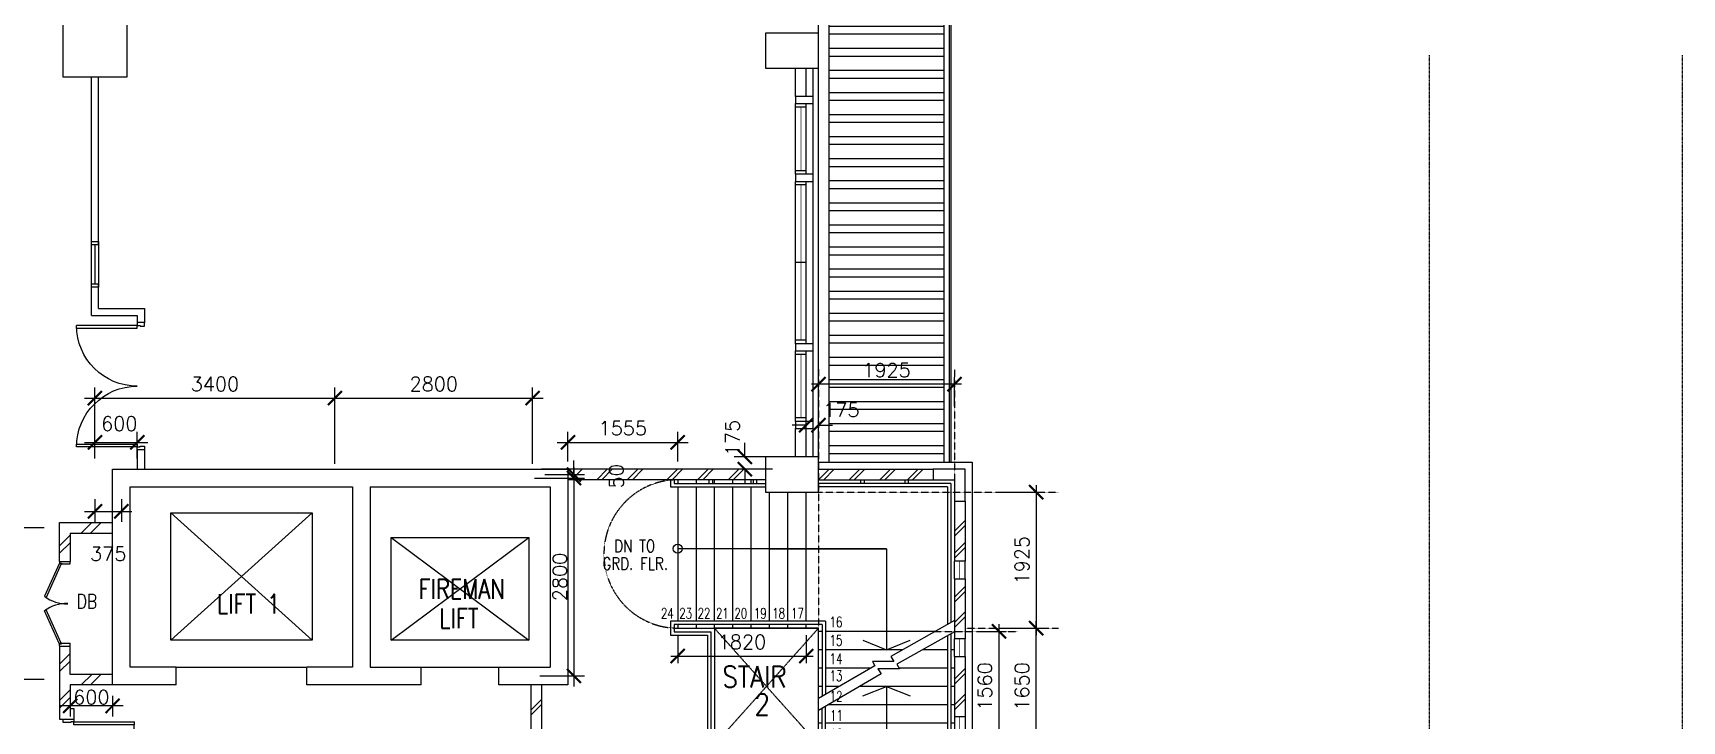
# Model space of a CAD drawing. Header units: feet. Extents: x 1407108 to 2957709, y -1501070 to -681589.
# Drawn here: x 1639583 to 1662941, y -811913 to -802174 of the extents above; entities that cross this region are included whole.
import ezdxf

# ---------------------------------------------------------------- set-up
doc = ezdxf.new("R2010")
doc.units = ezdxf.units.FT
doc.header["$LTSCALE"] = 13
doc.header["$MEASUREMENT"] = 0
for name, pattern in [('DASHDOT', [1, 0.5, -0.25, 0, -0.25]), ('DASHED2', [0.375, 0.25, -0.125]), ('HIDDEN', [0.375, 0.25, -0.125])]:
    doc.linetypes.add(name, pattern=pattern)
doc.layers.get('0').update_dxf_attribs({"linetype": 'CONTINUOUS'})
for name, color, linetype in [('AR', 7, 'CONTINUOUS'), ('COL', 3, 'CONTINUOUS'), ('DEMOLISH-WORKS', 8, 'DASHED2'), ('DIM', 7, 'CONTINUOUS'), ('DOOR', 5, 'CONTINUOUS'), ('DR', 7, 'CONTINUOUS'), ('FITT', 5, 'CONTINUOUS'), ('FLASH', 35, 'CONTINUOUS'), ('H', 1, 'CONTINUOUS'), ('hatch', 7, 'CONTINUOUS'), ('LINE', 7, 'CONTINUOUS'), ('partition', 7, 'CONTINUOUS'), ('rail', 1, 'CONTINUOUS'), ('stair', 7, 'CONTINUOUS'), ('T25', 7, 'CONTINUOUS'), ('WALL', 2, 'CONTINUOUS'), ('WIN', 5, 'CONTINUOUS')]:
    doc.layers.add(name, color=color, linetype=linetype)
doc.styles.add('ROMANS', font='romans')
doc.styles.get("Standard").update_dxf_attribs({"font": 'ROMANS.SHX'})
doc.dimstyles.new('STANDARD$0', dxfattribs={"dimscale": 0, "dimtxt": 8, "dimasz": 6, "dimexe": 1, "dimexo": 1, "dimgap": 3, "dimtad": 1, "dimdec": 0, "dimlfac": -1, "dimrnd": 1, "dimzin": 0, "dimdsep": 46, "dimtxsty": 'Standard', "dimcen": 0, "dimclrd": 5, "dimclre": 250, "dimadec": 0, "dimazin": 0, "dimtfac": 1, "dimtdec": 4, "dimtofl": 0, "dimtmove": 0, "dimatfit": 3, "dimfxl": 1, "dimtolj": 1, "dimtzin": 0, "dimarcsym": 0})

# ---------------------------------------------------------------- blocks, each defined once
blk = doc.blocks.new('FG')
at = {"layer": 'LINE', "linetype": 'Continuous'}
for points in [[(0, 0), (50, 0), (50, 100), (0, 100)], [(600, 0), (650, 0), (650, 100), (600, 100)]]:
    blk.add_lwpolyline(points, close=True, dxfattribs=at)
at = {"layer": 'LINE', "color": 5, "linetype": 'Continuous'}
for points in [[(600, 100), (50, 100)], [(50, 0), (600, 0)]]:
    blk.add_lwpolyline(points, dxfattribs=at)
at = {"layer": 'LINE', "color": 1, "linetype": 'Continuous'}
blk.add_lwpolyline([(50, 50), (600, 50)], dxfattribs=at)
blk = doc.blocks.new('_ARCHTICK')
at = {"color": 0, "linetype": 'ByBlock', "const_width": 0.15}
blk.add_lwpolyline([(-0.5, -0.5), (0.5, 0.5)], dxfattribs=at)
blk = doc.blocks.new('*D337')
at = {"layer": 'DIM', "color": 7, "lineweight": -2, "transparency": 16777216}
for p, q in [((1650535, -807725), (1650335, -807725)), ((1650535, -808024), (1650535, -807575)), ((1650710, -808024), (1650710, -807575)), ((1650710, -807725), (1650910, -807725))]:
    blk.add_line(p, q, dxfattribs=at)
at = {"layer": 'DIM', "color": 7, "lineweight": -2, "transparency": 16777216, "xscale": 200, "yscale": 200, "zscale": 200}
blk.add_blockref('_ARCHTICK', (1650535, -807725), dxfattribs=at)
at = {"layer": 'DIM', "color": 7, "lineweight": -2, "transparency": 16777216, "xscale": 200, "yscale": 200, "zscale": 200, "rotation": 180}
blk.add_blockref('_ARCHTICK', (1650710, -807725), dxfattribs=at)
at = {"layer": 'DIM', "color": 7, "transparency": 16777216, "insert": (1651033, -807508), "char_height": 200, "attachment_point": 5, "style": 'ROMANS'}
blk.add_mtext('\\A1;175', dxfattribs=at)
blk = doc.blocks.new('*D338')
at = {"layer": 'DIM', "color": 7, "lineweight": -2, "transparency": 16777216}
for p, q in [((1649667, -808174), (1649667, -807974)), ((1650060, -808174), (1649517, -808174)), ((1650060, -808349), (1649517, -808349)), ((1649667, -808349), (1649667, -808549))]:
    blk.add_line(p, q, dxfattribs=at)
at = {"layer": 'DIM', "color": 7, "lineweight": -2, "transparency": 16777216, "xscale": 200, "yscale": 200, "zscale": 200}
for p, rotation in [((1649667, -808174), 270), ((1649667, -808349), 90)]:
    blk.add_blockref('_ARCHTICK', p, dxfattribs=dict(at, rotation=rotation))
at = {"layer": 'DIM', "color": 7, "transparency": 16777216, "insert": (1649491, -807906), "char_height": 200, "attachment_point": 5, "rotation": 90, "style": 'ROMANS'}
blk.add_mtext('\\A1;175', dxfattribs=at)
blk = doc.blocks.new('*D364')
at = {"layer": 'DIM', "color": 7, "lineweight": -2, "transparency": 16777216}
for p, q in [((1647010, -807969), (1648865, -807969)), ((1647160, -808240), (1647160, -807819)), ((1648715, -808240), (1648715, -807819))]:
    blk.add_line(p, q, dxfattribs=at)
at = {"layer": 'DIM', "color": 7, "lineweight": -2, "transparency": 16777216, "xscale": 200, "yscale": 200, "zscale": 200, "rotation": 180}
blk.add_blockref('_ARCHTICK', (1647160, -807969), dxfattribs=at)
at = {"layer": 'DIM', "color": 7, "lineweight": -2, "transparency": 16777216, "xscale": 200, "yscale": 200, "zscale": 200}
blk.add_blockref('_ARCHTICK', (1648715, -807969), dxfattribs=at)
at = {"layer": 'DIM', "color": 7, "transparency": 16777216, "insert": (1647938, -807769), "char_height": 200, "attachment_point": 5, "style": 'ROMANS'}
blk.add_mtext('\\A1;1555', dxfattribs=at)
blk = doc.blocks.new('*D365')
at = {"layer": 'DIM', "color": 7, "lineweight": -2, "transparency": 16777216}
for p, q in [((1640310, -807969), (1641210, -807969)), ((1640460, -808199), (1640460, -807819)), ((1641060, -808199), (1641060, -807819))]:
    blk.add_line(p, q, dxfattribs=at)
at = {"layer": 'DIM', "color": 7, "lineweight": -2, "transparency": 16777216, "xscale": 200, "yscale": 200, "zscale": 200, "rotation": 180}
blk.add_blockref('_ARCHTICK', (1640460, -807969), dxfattribs=at)
at = {"layer": 'DIM', "color": 7, "lineweight": -2, "transparency": 16777216, "xscale": 200, "yscale": 200, "zscale": 200}
blk.add_blockref('_ARCHTICK', (1641060, -807969), dxfattribs=at)
at = {"layer": 'DIM', "color": 7, "transparency": 16777216, "insert": (1640805, -807704), "char_height": 200, "attachment_point": 5, "style": 'ROMANS'}
blk.add_mtext('\\A1;600', dxfattribs=at)
blk = doc.blocks.new('*D61')
at = {"layer": 'stair', "color": 7, "lineweight": -2, "transparency": 16777216}
for p, q in [((2789953, -822592), (2789953, -823299)), ((2792033, -822592), (2792033, -823299)), ((2792133, -823199), (2789853, -823199))]:
    blk.add_line(p, q, dxfattribs=at)
at = {"layer": 'stair', "color": 7, "lineweight": -2, "transparency": 16777216, "xscale": 200, "yscale": 200, "zscale": 200, "rotation": 180}
blk.add_blockref('_ARCHTICK', (2789953, -823199), dxfattribs=at)
at = {"layer": 'stair', "color": 7, "lineweight": -2, "transparency": 16777216, "xscale": 200, "yscale": 200, "zscale": 200}
blk.add_blockref('_ARCHTICK', (2792033, -823199), dxfattribs=at)
at = {"layer": 'stair', "color": 7, "transparency": 16777216, "insert": (2790993, -822999), "char_height": 200, "attachment_point": 5, "style": 'ROMANS'}
blk.add_mtext('\\A1;2080', dxfattribs=at)
blk = doc.blocks.new('*D56')
at = {"color": 7, "lineweight": -2, "transparency": 16777216}
for p, q in [((2794799, -816992), (2795390, -816992)), ((2795290, -816892), (2795290, -819017)), ((2794799, -818917), (2795390, -818917))]:
    blk.add_line(p, q, dxfattribs=at)
at = {"color": 7, "lineweight": -2, "transparency": 16777216, "xscale": 200, "yscale": 200, "zscale": 200}
for p, rotation in [((2795290, -816992), 90), ((2795290, -818917), 270)]:
    blk.add_blockref('_ARCHTICK', p, dxfattribs=dict(at, rotation=rotation))
at = {"color": 7, "transparency": 16777216, "insert": (2795090, -817954), "char_height": 200, "attachment_point": 5, "rotation": 90, "style": 'ROMANS'}
blk.add_mtext('\\A1;1925', dxfattribs=at)
blk = doc.blocks.new('*D57')
at = {"color": 7, "lineweight": -2, "transparency": 16777216}
for p, q in [((2792208, -815772), (2792208, -815364)), ((2794133, -815772), (2794133, -815364)), ((2794233, -815464), (2792108, -815464))]:
    blk.add_line(p, q, dxfattribs=at)
at = {"color": 7, "lineweight": -2, "transparency": 16777216, "xscale": 200, "yscale": 200, "zscale": 200, "rotation": 180}
blk.add_blockref('_ARCHTICK', (2792208, -815464), dxfattribs=at)
at = {"color": 7, "lineweight": -2, "transparency": 16777216, "xscale": 200, "yscale": 200, "zscale": 200}
blk.add_blockref('_ARCHTICK', (2794133, -815464), dxfattribs=at)
at = {"color": 7, "transparency": 16777216, "insert": (2793170, -815264), "char_height": 200, "attachment_point": 5, "style": 'ROMANS'}
blk.add_mtext('\\A1;1925', dxfattribs=at)
blk = doc.blocks.new('*D58')
at = {"color": 7, "lineweight": -2, "transparency": 16777216}
for p, q in [((2794799, -820567), (2795390, -820567)), ((2795290, -822592), (2795290, -820467)), ((2794799, -822492), (2795390, -822492))]:
    blk.add_line(p, q, dxfattribs=at)
at = {"color": 7, "lineweight": -2, "transparency": 16777216, "xscale": 200, "yscale": 200, "zscale": 200}
for p, rotation in [((2795290, -820567), 90), ((2795290, -822492), 270)]:
    blk.add_blockref('_ARCHTICK', p, dxfattribs=dict(at, rotation=rotation))
at = {"color": 7, "transparency": 16777216, "insert": (2795090, -821529), "char_height": 200, "attachment_point": 5, "rotation": 90, "style": 'ROMANS'}
blk.add_mtext('\\A1;1925', dxfattribs=at)
blk = doc.blocks.new('*D59')
at = {"color": 7, "lineweight": -2, "transparency": 16777216}
for p, q in [((2794799, -818917), (2795390, -818917)), ((2795290, -820667), (2795290, -818817)), ((2794799, -820567), (2795390, -820567))]:
    blk.add_line(p, q, dxfattribs=at)
at = {"color": 7, "lineweight": -2, "transparency": 16777216, "xscale": 200, "yscale": 200, "zscale": 200}
for p, rotation in [((2795290, -818917), 90), ((2795290, -820567), 270)]:
    blk.add_blockref('_ARCHTICK', p, dxfattribs=dict(at, rotation=rotation))
at = {"color": 7, "transparency": 16777216, "insert": (2795090, -819742), "char_height": 200, "attachment_point": 5, "rotation": 90, "style": 'ROMANS'}
blk.add_mtext('\\A1;1650', dxfattribs=at)
blk = doc.blocks.new('*D60')
at = {"color": 7, "lineweight": -2, "transparency": 16777216}
for p, q in [((2794763, -818862), (2794763, -820622)), ((2794506, -818962), (2794863, -818962)), ((2794506, -820522), (2794863, -820522))]:
    blk.add_line(p, q, dxfattribs=at)
at = {"color": 7, "lineweight": -2, "transparency": 16777216, "xscale": 200, "yscale": 200, "zscale": 200}
for p, rotation in [((2794763, -818962), 90), ((2794763, -820522), 270)]:
    blk.add_blockref('_ARCHTICK', p, dxfattribs=dict(at, rotation=rotation))
at = {"color": 7, "transparency": 16777216, "insert": (2794563, -819742), "char_height": 200, "attachment_point": 5, "rotation": 90, "style": 'ROMANS'}
blk.add_mtext('\\A1;1560', dxfattribs=at)
blk = doc.blocks.new('*D62')
at = {"layer": 'stair', "color": 7, "lineweight": -2, "transparency": 16777216}
for p, q in [((2790213, -819017), (2790213, -819412)), ((2792033, -819017), (2792033, -819412)), ((2790113, -819312), (2792133, -819312))]:
    blk.add_line(p, q, dxfattribs=at)
at = {"layer": 'stair', "color": 7, "lineweight": -2, "transparency": 16777216, "xscale": 200, "yscale": 200, "zscale": 200, "rotation": 180}
blk.add_blockref('_ARCHTICK', (2790213, -819312), dxfattribs=at)
at = {"layer": 'stair', "color": 7, "lineweight": -2, "transparency": 16777216, "xscale": 200, "yscale": 200, "zscale": 200}
blk.add_blockref('_ARCHTICK', (2792033, -819312), dxfattribs=at)
at = {"layer": 'stair', "color": 7, "transparency": 16777216, "insert": (2791123, -819112), "char_height": 200, "attachment_point": 5, "style": 'ROMANS'}
blk.add_mtext('\\A1;1820', dxfattribs=at)
blk = doc.blocks.new('DR-1800-B')
at = {"layer": 'DR'}
for p, q in [((-50, 0), (0, 0)), ((0, 0), (0, -150)), ((-1800, 0), (-1800, -150)), ((-1750, 0), (-1800, 0)), ((-1800, -150), (-1760, -150)), ((-1760, -150), (-1760, -110)), ((-1760, -110), (-1750, -110)), ((-1760, -150), (-1760, -1010)), ((-1720, -150), (-1760, -150)), ((-1750, -110), (-1750, 0)), ((-1720, -1009), (-1720, -150)), ((-80, -1009), (-80, -150)), ((-80, -150), (-40, -150)), ((-50, -110), (-50, 0)), ((-40, -110), (-50, -110)), ((-40, -150), (-40, -110)), ((-40, -150), (-40, -1010)), ((0, -150), (-40, -150))]:
    blk.add_line(p, q, dxfattribs=at)
for centre, start, end in [((-1760, -150), 270, 0), ((-40, -150), 180.0001, 270)]:
    blk.add_arc(centre, 860, start, end, dxfattribs=at)
blk = doc.blocks.new('*D367')
at = {"layer": 'DIM', "color": 7, "lineweight": -2, "transparency": 16777216}
for p, q in [((1640860, -811700), (1639960, -811700)), ((1640110, -811557), (1640110, -811850)), ((1640710, -811557), (1640710, -811850))]:
    blk.add_line(p, q, dxfattribs=at)
at = {"layer": 'DIM', "color": 7, "lineweight": -2, "transparency": 16777216, "xscale": 200, "yscale": 200, "zscale": 200, "rotation": 180}
blk.add_blockref('_ARCHTICK', (1640110, -811700), dxfattribs=at)
at = {"layer": 'DIM', "color": 7, "lineweight": -2, "transparency": 16777216, "xscale": 200, "yscale": 200, "zscale": 200}
blk.add_blockref('_ARCHTICK', (1640710, -811700), dxfattribs=at)
at = {"layer": 'DIM', "color": 7, "transparency": 16777216, "insert": (1640410, -811577), "char_height": 200, "attachment_point": 5, "style": 'ROMANS'}
blk.add_mtext('\\A1;600', dxfattribs=at)
blk = doc.blocks.new('D1800-A')
at = {"layer": 'DR'}
for p, q in [((0, 0), (100, 0)), ((0, -50), (0, 0)), ((100, 0), (100, -40)), ((60, -50), (0, -50)), ((100, -40), (60, -40)), ((60, -40), (60, -50)), ((100, -40), (960, -40)), ((100, -80), (100, -40)), ((959, -80), (100, -80)), ((60, -1750), (0, -1750)), ((0, -1750), (0, -1800)), ((0, -1800), (100, -1800)), ((60, -1760), (60, -1750)), ((100, -1760), (60, -1760)), ((959, -1720), (100, -1720)), ((100, -1720), (100, -1760)), ((100, -1760), (960, -1760)), ((100, -1800), (100, -1760))]:
    blk.add_line(p, q, dxfattribs=at)
for centre, start, end in [((100, -40), 270.0001, 0), ((100, -1760), 0, 90)]:
    blk.add_arc(centre, 860, start, end, dxfattribs=at)
blk = doc.blocks.new('*D429')
at = {"color": 7, "lineweight": -2, "transparency": 16777216}
for p, q in [((1639209, -809028), (1639209, -810158)), ((1639742, -809178), (1639059, -809178)), ((1639209, -811478), (1639209, -811062)), ((1639742, -811328), (1639059, -811328))]:
    blk.add_line(p, q, dxfattribs=at)
at = {"color": 7, "lineweight": -2, "transparency": 16777216, "xscale": 200, "yscale": 200, "zscale": 200}
for p, rotation in [((1639209, -809178), 90), ((1639209, -811328), 270)]:
    blk.add_blockref('_ARCHTICK', p, dxfattribs=dict(at, rotation=rotation))
at = {"color": 7, "transparency": 16777216, "insert": (1639226, -810610), "char_height": 200, "attachment_point": 5, "rotation": 90, "style": 'ROMANS'}
blk.add_mtext('\\A1;2150', dxfattribs=at)
blk = doc.blocks.new('*D645')
at = {"layer": 'DIM', "color": 7, "linetype": 'Continuous', "lineweight": -2, "transparency": 16777216}
for p, q in [((1640460, -807999), (1640460, -807193)), ((1643860, -808000), (1643860, -807193)), ((1640310, -807343), (1644010, -807343))]:
    blk.add_line(p, q, dxfattribs=at)
at = {"layer": 'DIM', "color": 7, "linetype": 'Continuous', "lineweight": -2, "transparency": 16777216, "xscale": 200, "yscale": 200, "zscale": 200, "rotation": 180}
blk.add_blockref('_ARCHTICK', (1640460, -807343), dxfattribs=at)
at = {"layer": 'DIM', "color": 7, "linetype": 'Continuous', "lineweight": -2, "transparency": 16777216, "xscale": 200, "yscale": 200, "zscale": 200}
blk.add_blockref('_ARCHTICK', (1643860, -807343), dxfattribs=at)
at = {"layer": 'DIM', "color": 7, "linetype": 'Continuous', "transparency": 16777216, "insert": (1642160, -807143), "char_height": 200, "attachment_point": 5, "style": 'ROMANS'}
blk.add_mtext('\\A1;3400', dxfattribs=at)
blk = doc.blocks.new('*D648')
at = {"layer": 'DIM', "color": 7, "linetype": 'Continuous', "lineweight": -2, "transparency": 16777216}
for p, q in [((1643860, -808274), (1643860, -807193)), ((1646660, -808274), (1646660, -807193)), ((1643710, -807343), (1646810, -807343))]:
    blk.add_line(p, q, dxfattribs=at)
at = {"layer": 'DIM', "color": 7, "linetype": 'Continuous', "lineweight": -2, "transparency": 16777216, "xscale": 200, "yscale": 200, "zscale": 200, "rotation": 180}
blk.add_blockref('_ARCHTICK', (1643860, -807343), dxfattribs=at)
at = {"layer": 'DIM', "color": 7, "linetype": 'Continuous', "lineweight": -2, "transparency": 16777216, "xscale": 200, "yscale": 200, "zscale": 200}
blk.add_blockref('_ARCHTICK', (1646660, -807343), dxfattribs=at)
at = {"layer": 'DIM', "color": 7, "linetype": 'Continuous', "transparency": 16777216, "insert": (1645260, -807143), "char_height": 200, "attachment_point": 5, "style": 'ROMANS'}
blk.add_mtext('\\A1;2800', dxfattribs=at)
blk = doc.blocks.new('*D646')
at = {"layer": 'DIM', "color": 7, "linetype": 'Continuous', "lineweight": -2, "transparency": 16777216}
for p, q in [((1647246, -808324), (1647246, -811424)), ((1646685, -808474), (1647396, -808474)), ((1646761, -811274), (1647396, -811274))]:
    blk.add_line(p, q, dxfattribs=at)
at = {"layer": 'DIM', "color": 7, "linetype": 'Continuous', "lineweight": -2, "transparency": 16777216, "xscale": 200, "yscale": 200, "zscale": 200}
for p, rotation in [((1647246, -808474), 90), ((1647246, -811274), 270)]:
    blk.add_blockref('_ARCHTICK', p, dxfattribs=dict(at, rotation=rotation))
at = {"layer": 'DIM', "color": 7, "linetype": 'Continuous', "transparency": 16777216, "insert": (1647046, -809874), "char_height": 200, "attachment_point": 5, "rotation": 90, "style": 'ROMANS'}
blk.add_mtext('\\A1;2800', dxfattribs=at)
blk = doc.blocks.new('*D647')
at = {"layer": 'FITT', "color": 7, "linetype": 'Continuous', "lineweight": -2, "transparency": 16777216}
for p, q in [((1646835, -808424), (1647396, -808424)), ((1647246, -808424), (1647246, -808224)), ((1646835, -808474), (1647396, -808474)), ((1647246, -808474), (1647246, -808674))]:
    blk.add_line(p, q, dxfattribs=at)
at = {"layer": 'FITT', "color": 7, "linetype": 'Continuous', "lineweight": -2, "transparency": 16777216, "xscale": 200, "yscale": 200, "zscale": 200}
for p, rotation in [((1647246, -808424), 270), ((1647246, -808474), 90)]:
    blk.add_blockref('_ARCHTICK', p, dxfattribs=dict(at, rotation=rotation))
at = {"layer": 'FITT', "color": 7, "linetype": 'Continuous', "transparency": 16777216, "insert": (1647846, -808449), "char_height": 200, "attachment_point": 5, "rotation": 90, "style": 'ROMANS'}
blk.add_mtext('\\A1;50', dxfattribs=at)
blk = doc.blocks.new('*D653')
at = {"layer": 'FITT', "color": 7, "linetype": 'Continuous', "lineweight": -2, "transparency": 16777216}
for p, q in [((1640460, -808773), (1640460, -809096)), ((1640835, -808773), (1640835, -809096)), ((1640310, -808946), (1640985, -808946))]:
    blk.add_line(p, q, dxfattribs=at)
at = {"layer": 'FITT', "color": 7, "linetype": 'Continuous', "lineweight": -2, "transparency": 16777216, "xscale": 200, "yscale": 200, "zscale": 200, "rotation": 180}
blk.add_blockref('_ARCHTICK', (1640460, -808946), dxfattribs=at)
at = {"layer": 'FITT', "color": 7, "linetype": 'Continuous', "lineweight": -2, "transparency": 16777216, "xscale": 200, "yscale": 200, "zscale": 200}
blk.add_blockref('_ARCHTICK', (1640835, -808946), dxfattribs=at)
at = {"layer": 'FITT', "color": 7, "linetype": 'Continuous', "transparency": 16777216, "insert": (1640648, -809546), "char_height": 200, "attachment_point": 5, "style": 'ROMANS'}
blk.add_mtext('\\A1;375', dxfattribs=at)
blk = doc.blocks.new('AMSTR1-E')
for p, q in [((1212.5, -1050), (1212.5, -2480)), ((1212.5, -3000), (1212.5, -4950))]:
    blk.add_line(p, q)
at = {"layer": 'COL'}
for points in [[(250, 250), (-500, 250), (-500, -250), (250, -250)], [(2325, -375), (2325, 75), (1875, 75), (1875, -75), (2175, -75), (2175, -375)], [(250, -5750), (-500, -5750), (-500, -6250), (250, -6250)], [(2325, -5625), (2325, -6075), (1875, -6075), (1875, -5925), (2175, -5925), (2175, -5625)]]:
    blk.add_lwpolyline(points, close=True, dxfattribs=at)
at = {"layer": 'H'}
for p, q in [((2175, -800), (2325, -650)), ((2175, -870.7), (2325, -720.7)), ((2175, -1113.4), (2325, -963.4)), ((2175, -1184.2), (2325, -1034.2)), ((2175, -1735), (2325, -1585)), ((2175, -1805.7), (2325, -1655.7)), ((2175, -2095.8), (2325, -1945.8)), ((2175, -2166.6), (2325, -2016.6)), ((2175, -2897.8), (2325, -2747.8)), ((2175, -2968.6), (2325, -2818.6)), ((2175, -3258.7), (2325, -3108.7)), ((2175, -3329.4), (2325, -3179.4)), ((2175, -3963.8), (2325, -3813.8)), ((2175, -4034.5), (2325, -3884.5)), ((2175, -4324.7), (2325, -4174.7)), ((2175, -4395.4), (2325, -4245.4)), ((2175, -4970.4), (2325, -4820.4)), ((2175, -5041.1), (2325, -4891.1)), ((2175, -5331.3), (2325, -5181.3)), ((2175, -5402), (2325, -5252))]:
    blk.add_line(p, q, dxfattribs=at)
at = {"layer": 'hatch', "color": 1}
for p, q in [((251.1, -75), (401.1, 75)), ((322.8, -75), (472.8, 75)), ((685.1, -75), (835.1, 75)), ((756.8, -75), (906.8, 75)), ((1118.1, -75), (1268.1, 75)), ((1189.7, -75), (1339.7, 75)), ((1509.5, -75), (1659.5, 75)), ((1581.2, -75), (1731.2, 75)), ((251.1, -6075), (401.1, -5925)), ((322.8, -6075), (472.8, -5925)), ((685.1, -6075), (835.1, -5925)), ((756.8, -6075), (906.8, -5925)), ((1118.1, -6075), (1268.1, -5925)), ((1189.7, -6075), (1339.7, -5925)), ((1509.5, -6075), (1659.5, -5925)), ((1581.2, -6075), (1731.2, -5925))]:
    blk.add_line(p, q, dxfattribs=at)
at = {"layer": 'rail', "color": 203}
for p, q in [((-1845, -75), (-1845, -175)), ((-1845, -175), (-500, -175)), ((-1795, -75), (-1795, -125)), ((-1795, -125), (-500, -125)), ((-1298, -125), (-1298, -75)), ((-1248, -125), (-1248, -75)), ((-673, -125), (-673, -75)), ((-623, -125), (-623, -75)), ((2125, -125), (250, -125)), ((2075, -175), (250, -175)), ((850, -125), (850, -75)), ((900, -125), (900, -75)), ((1475, -125), (1475, -75)), ((1525, -125), (1525, -75)), ((2075, -175), (2075, -2122.5)), ((2125, -125), (2125, -2094.3)), ((350, -2075), (-1845, -2075)), ((-1845, -2075), (-1845, -2275)), ((350, -2075), (350, -3111.2)), ((-1845, -2275), (-1325, -2275)), ((300, -2125), (-1795, -2125)), ((-1795, -2125), (-1795, -2225)), ((-1795, -2225), (-1275, -2225)), ((-1325, -2275), (-1325, -3725)), ((-1275, -2225), (-1275, -3775)), ((300, -2125), (300, -3140.1)), ((2075, -2283.7), (2075, -5825)), ((2125, -2255.6), (2125, -5875)), ((300, -3875), (300, -3309.9)), ((350, -3925), (350, -3280.6)), ((-2105, -3725), (-2105, -3925)), ((-2105, -3725), (-1325, -3725)), ((350, -3925), (-2105, -3925)), ((-2055, -3775), (-2055, -3875)), ((-2055, -3775), (-1275, -3775)), ((300, -3875), (-2055, -3875)), ((-2105, -5825), (-500, -5825)), ((-2105, -5825), (-2105, -5925)), ((2075, -5825), (250, -5825)), ((-2055, -5875), (-500, -5875)), ((-2055, -5875), (-2055, -5925)), ((2125, -5875), (250, -5875)), ((850, -5875), (850, -5925)), ((900, -5875), (900, -5925)), ((1475, -5875), (1475, -5925)), ((1525, -5875), (1525, -5925))]:
    blk.add_line(p, q, dxfattribs=at)
at = {"layer": 'stair', "color": 5, "linetype": 'HIDDEN'}
for p, q in [((2175, 1487.5), (2175, -375)), ((250, -250), (3649.8, -250)), ((-1225, -3825), (250, -2175)), ((-1225, -2175), (250, -3825)), ((1901.6, -2220), (3067.5, -2220)), ((2325, -2175), (3649.8, -2175)), ((1901.6, -3780), (3067.5, -3780)), ((2325, -3825), (3649.8, -3825)), ((250, -5750), (3649.8, -5750))]:
    blk.add_line(p, q, dxfattribs=at)
at = {"layer": 'stair'}
for p, q in [((-1745, -75), (-1745, -125)), ((-1745, -175), (-1745, -2075)), ((-1485, -75), (-1485, -125)), ((-1485, -175), (-1485, -2075)), ((-1225, -125), (-1225, -75)), ((-1225, -2075), (-1225, -175)), ((-965, -125), (-965, -75)), ((-965, -2075), (-965, -175)), ((-705, -125), (-705, -75)), ((-705, -2075), (-705, -175)), ((-445, -2075), (-445, -250)), ((-185, -2075), (-185, -250)), ((75, -2075), (75, -250)), ((-1745, -1049.6), (1212.5, -1049.6)), ((-445, -1050), (1212.5, -1050)), ((-1745, -2125), (-1745, -2175)), ((-1745, -2175), (250, -2175)), ((-1485, -2125), (-1485, -2175)), ((-1225, -2175), (-1225, -2125)), ((250, -2175), (-1225, -2175)), ((-1225, -2175), (-1225, -3825)), ((-965, -2175), (-965, -2125)), ((-705, -2175), (-705, -2125)), ((-445, -2175), (-445, -2125)), ((-185, -2175), (-185, -2125)), ((75, -2175), (75, -2125)), ((300, -2220), (248.9, -2220)), ((250, -3825), (250, -2175)), ((1901.6, -2220), (350, -2220)), ((300, -2480), (248.9, -2480)), ((1439.3, -2480), (350, -2480)), ((2075, -2480), (1725.7, -2480)), ((2173.9, -2480), (2125, -2480)), ((300, -2740), (248.9, -2740)), ((992.5, -2740), (350, -2740)), ((2075, -2740), (1389.7, -2740)), ((2173.9, -2740), (2125, -2740)), ((300, -3000), (248.9, -3000)), ((542.5, -3000), (350, -3000)), ((2075, -3000), (828.1, -3000)), ((2173.9, -3000), (2125, -3000)), ((2075, -3260), (385.1, -3260)), ((2173.9, -3260), (2125, -3260)), ((300, -3520), (248.9, -3520)), ((2075, -3520), (350, -3520)), ((2173.9, -3520), (2125, -3520)), ((75, -3825), (-2005, -3825)), ((-2005, -3825), (-2005, -3875)), ((-2005, -3925), (-2005, -5825)), ((-1745, -3825), (-1745, -3875)), ((-1745, -3925), (-1745, -5825)), ((-1485, -3825), (-1485, -3875)), ((250, -3825), (-1485, -3825)), ((-1485, -3925), (-1485, -5825)), ((-1225, -3825), (-1225, -3875)), ((-1225, -3925), (-1225, -5825)), ((-965, -3825), (-965, -3875)), ((-965, -3925), (-965, -5825)), ((-705, -3825), (-705, -3875)), ((-705, -3925), (-705, -5825)), ((-445, -3825), (-445, -3875)), ((-445, -3925), (-445, -5750)), ((-185, -3825), (-185, -3875)), ((-185, -3925), (-185, -5750)), ((75, -3825), (75, -3875)), ((75, -3925), (75, -5750)), ((300, -3780), (248.9, -3780)), ((2173.9, -3780), (350, -3780)), ((-2005, -4950), (1212.5, -4950)), ((-2005, -5875), (-2005, -5925)), ((-1745, -5875), (-1745, -5925)), ((-1485, -5875), (-1485, -5925)), ((-1225, -5875), (-1225, -5925)), ((-1225, -5875), (-1225, -5925)), ((-965, -5875), (-965, -5925)), ((-965, -5875), (-965, -5925)), ((-705, -5875), (-705, -5925)), ((-705, -5875), (-705, -5925))]:
    blk.add_line(p, q, dxfattribs=at)
at = {"layer": 'stair', "linetype": 'HIDDEN'}
blk.add_line((-485, -3825), (-1045, -3825), dxfattribs=at)
at = {"layer": 'stair'}
for points in [[(2175, -2066.2), (1272.4, -2573.9), (1315, -2645.3), (1012.2, -2645.3), (1049.2, -2707.3), (250, -3169)], [(2175, -2227.5), (1357.9, -2686.7), (1394.9, -2748.7), (1092, -2748.7)], [(1092, -2748.7), (1134.7, -2820.1), (250, -3339.3)]]:
    blk.add_lwpolyline(points, dxfattribs=at)
at = {"layer": 'stair', "color": 4, "linetype": 'Continuous'}
for points in [[(875.4, -2345.2), (1212.5, -2480), (1549.6, -2345.2)], [(875.4, -3134.8), (1212.5, -3000), (1549.6, -3134.8)]]:
    blk.add_lwpolyline(points, dxfattribs=at)
at = {"layer": 'stair', "color": 2, "linetype": 'Continuous'}
for centre in [(-1745, -1049.6), (-2005, -4950)]:
    blk.add_circle(centre, 62.5, dxfattribs=at)
at = {"layer": 'WALL', "color": 253}
for p, q in [((250, 175), (2425, 175)), ((2425, 175), (2425, -6175)), ((2425, -6175), (250, -6175))]:
    blk.add_line(p, q, dxfattribs=at)
at = {"layer": 'WALL'}
for p, q in [((250, 75), (1875, 75)), ((250, -75), (1875, -75)), ((2175, -375), (2175, -1225)), ((2325, -375), (2325, -1225)), ((2325, -1225), (2175, -1225)), ((2175, -1475), (2325, -1475)), ((2175, -1475), (2175, -2325)), ((2325, -1475), (2325, -2325)), ((2325, -2325), (2175, -2325)), ((2175, -2575), (2175, -3425)), ((2175, -2575), (2325, -2575)), ((2325, -2575), (2325, -3425)), ((2175, -3425), (2325, -3425)), ((2175, -3675), (2175, -4525)), ((2175, -3675), (2325, -3675)), ((2325, -3675), (2325, -4525)), ((2175, -4525), (2325, -4525)), ((2175, -4775), (2175, -5625)), ((2175, -4775), (2325, -4775)), ((2325, -4775), (2325, -5625)), ((1875, -5925), (250, -5925)), ((1875, -6075), (250, -6075))]:
    blk.add_line(p, q, dxfattribs=at)
at = {"layer": 'WIN'}
for p, q in [((2175, -1475), (2175, -1225)), ((2325, -1475), (2325, -1225)), ((2175, -2575), (2175, -2325)), ((2325, -2575), (2325, -2325)), ((2175, -3425), (2175, -3675)), ((2325, -3425), (2325, -3675)), ((2175, -4525), (2175, -4775)), ((2325, -4525), (2325, -4775))]:
    blk.add_line(p, q, dxfattribs=at)
at = {"layer": 'WIN', "const_width": 10, "flags": 128}
for points in [[(2250, -1225), (2250, -1475)], [(2250, -2325), (2250, -2575)], [(2250, -3675), (2250, -3425)], [(2250, -4775), (2250, -4525)]]:
    blk.add_lwpolyline(points, dxfattribs=at)
at = {"color": 2, "style": 'ROMANS', "width": 0.85}
for s, p in [('STAIR', (-1112, -3014.8)), ('2', (-657.5, -3406))]:
    blk.add_text(s, height=300, dxfattribs=at).set_placement(p)
at = {"layer": 'stair', "color": 7, "linetype": 'Continuous', "style": 'ROMANS', "width": 0.7}
for s, p in [('24', (-1981.7, -2039.9)), ('23', (-1721.7, -2039.9)), ('22', (-1461.7, -2039.9)), ('21', (-1201.7, -2039.9)), ('20', (-941.7, -2039.9)), ('19', (-665.7, -2039.9)), ('18', (-404.7, -2039.9)), ('17', (-138.7, -2039.9)), ('16', (408, -2163.2)), ('15', (408, -2423.2)), ('14', (408, -2683.2)), ('13', (408, -2925.2)), ('12', (409.1, -3214.9)), ('11', (414.4, -3484.9)), ('10', (414.4, -3749.9)), ('1', (-1969.6, -4150)), ('2', (-1712, -4139.5)), ('3', (-1462.5, -4139.5)), ('4', (-1208.9, -4144.7)), ('5', (-942.5, -4144.7)), ('6', (-676.1, -4144.7)), ('7', (-422.5, -4150)), ('8', (-138.3, -4150)), ('9', (121.7, -4150))]:
    blk.add_text(s, height=150, dxfattribs=at).set_placement(p)
at = {"color": 1}
dim = blk.add_linear_dim(base=(250, 1278), p1=(2175, 869.7), p2=(250, 869.7), dimstyle='STANDARD$0', override={"dimscale": 100, "dimtxt": 2, "dimasz": 2, "dimgap": 1, "dimtxsty": 'ROMANS', "dimblk": 'ARCHTICK', "dimdle": 1, "dimclrd": 7, "dimclre": 7, "dimclrt": 7, "dimtdec": 0, "dimtmove": 2}, dxfattribs=at)
dim.commit()
dim.dimension.update_dxf_attribs({"geometry": '*D57', "text_midpoint": (1212.5, 1478), "insert": (-2791957.6, 816741.8)})
for base, p1, p2, angle, picture, middle in [((3332.6, -2175), (2741.5, -250), (2741.5, -2175), 90, '*D56', (3132.6, -1212.5)), ((3332.6, -2175), (2741.5, -3825), (2741.5, -2175), 270, '*D59', (3132.6, -3000)), ((3332.6, -3825), (2741.5, -5750), (2741.5, -3825), 270, '*D58', (3132.6, -4787.5))]:
    dim = blk.add_linear_dim(base=base, p1=p1, p2=p2, angle=angle, dimstyle='STANDARD$0', override={"dimscale": 100, "dimtxt": 2, "dimasz": 2, "dimgap": 1, "dimtxsty": 'ROMANS', "dimblk": 'ARCHTICK', "dimdle": 1, "dimclrd": 7, "dimclre": 7, "dimclrt": 7, "dimtdec": 0, "dimtmove": 2}, dxfattribs=at)
    dim.commit()
    dim.dimension.update_dxf_attribs({"geometry": picture, "text_midpoint": middle, "insert": (-2791957.6, 816741.8)})
dim = blk.add_aligned_dim(p1=(2448.5, -2220), p2=(2448.5, -3780), distance=357, dimstyle='STANDARD$0', override={"dimscale": 100, "dimtxt": 2, "dimasz": 2, "dimgap": 1, "dimtxsty": 'ROMANS', "dimblk": 'ARCHTICK', "dimdle": 1, "dimclrd": 7, "dimclre": 7, "dimclrt": 7, "dimtdec": 0, "dimtmove": 2}, dxfattribs=at)
dim.commit()
dim.dimension.update_dxf_attribs({"geometry": '*D60', "text_midpoint": (2605.5, -3000), "insert": (-2791957.6, 816741.8)})
at = {"layer": 'stair'}
dim = blk.add_linear_dim(base=(75, -2570), p1=(-1745, -2175), p2=(75, -2175), dimstyle='STANDARD$0', override={"dimscale": 100, "dimtxt": 2, "dimasz": 2, "dimgap": 1, "dimtxsty": 'ROMANS', "dimblk": 'ARCHTICK', "dimdle": 1, "dimclrd": 7, "dimclre": 7, "dimclrt": 7, "dimtdec": 0, "dimtmove": 2}, dxfattribs=at)
dim.commit()
dim.dimension.update_dxf_attribs({"geometry": '*D62', "text_midpoint": (-835, -2370), "insert": (-2791957.6, 816741.8)})
at = {"layer": 'stair', "color": 1}
dim = blk.add_linear_dim(base=(-2005, -6457.1), p1=(75, -5750), p2=(-2005, -5750), dimstyle='STANDARD$0', override={"dimscale": 100, "dimtxt": 2, "dimasz": 2, "dimgap": 1, "dimtxsty": 'ROMANS', "dimblk": 'ARCHTICK', "dimdle": 1, "dimclrd": 7, "dimclre": 7, "dimclrt": 7, "dimtdec": 0, "dimtmove": 2}, dxfattribs=at)
dim.commit()
dim.dimension.update_dxf_attribs({"geometry": '*D61', "text_midpoint": (-965, -6257.1), "insert": (-2791957.6, 816741.8)})

msp = doc.modelspace()

# ---------------------------------------------------------------- hatches: boundary and pattern name
at = {"layer": 'DEMOLISH-WORKS', "ltscale": 0.7}
h = msp.add_hatch(dxfattribs=at)
h.set_pattern_fill('STEEL', color=8, scale=2500, angle=315, style=0)
h.set_pattern_definition([(0, (0, 0), (1e-13, 312.5), []), (0, (110.5, 110.5), (1e-13, 312.5), [])])
h.paths.add_polyline_path([(1650860.2, -808249.1), (1652485.2, -808249.1), (1652485.2, -784599.1), (1650860.2, -784599.1)])

# ---------------------------------------------------------------- linework, layer by layer
at = {"color": 9}
msp.add_line((1650635.2, -808174.1), (1650635.2, -802674.1), dxfattribs=at)
at = {"linetype": 'Continuous'}
for p, q in [((1641160.2, -806074.1), (1641160.2, -806276)), ((1641160.2, -806074.1), (1641160.2, -806276)), ((1641060.2, -806174.1), (1641060.2, -806274.1)), ((1641060.2, -808074.1), (1641060.2, -808349.1)), ((1641160.2, -808074.1), (1641160.2, -808149.1)), ((1641160.2, -808074.1), (1641160.2, -808348.3))]:
    msp.add_line(p, q, dxfattribs=at)
at = {"color": 3, "ltscale": 2}
for p, q in [((1640710.2, -811403.1), (1640710.2, -808348.2)), ((1640710.2, -808348.2), (1647160.2, -808349.1)), ((1647160.2, -808349.1), (1647160.2, -811403.1)), ((1640960.2, -808598.2), (1644110.2, -808598.7)), ((1640960.2, -811153.1), (1640960.2, -808598.2)), ((1640960.2, -811153.1), (1640960.2, -808598.3)), ((1640960.2, -811153.1), (1640960.2, -808598.3)), ((1644110.2, -808598.3), (1644110.2, -811153.1)), ((1644110.2, -808598.3), (1644110.2, -811153.1)), ((1644360.3, -808598.7), (1644360.2, -811153.1)), ((1644360.3, -808598.7), (1646910.2, -808599.1)), ((1646910.2, -808599.1), (1646909.9, -811153.5)), ((1644360.2, -808797.8), (1644360.2, -811153.1)), ((1641610.2, -811153.1), (1640960.2, -811153.1)), ((1641610.2, -811403.1), (1641610.2, -811153.1)), ((1644110.2, -811153.1), (1643460.2, -811153.1)), ((1643460.2, -811403.1), (1643460.2, -811153.1)), ((1644360.2, -811153.1), (1645083.4, -811153.2)), ((1645083.4, -811403.1), (1645083.4, -811153.1)), ((1646183.4, -811403.1), (1646183.4, -811153.4)), ((1646183.4, -811153.4), (1646909.9, -811153.5)), ((1641610.2, -811403.1), (1640710.2, -811403.1)), ((1644360.2, -811403.1), (1643460.2, -811403.1)), ((1645083.4, -811403.1), (1644360.2, -811403.1)), ((1647160.2, -811403.1), (1646183.4, -811403.1))]:
    msp.add_line(p, q, dxfattribs=at)
at = {"ltscale": 2}
for p, q in [((1641535.2, -808968.1), (1643535.2, -808968.1)), ((1641535.2, -810768.1), (1641535.2, -808968.1)), ((1643535.2, -808968.1), (1643535.2, -810768.1)), ((1644658.4, -810768.1), (1644658.4, -809318.1)), ((1644658.4, -809318.1), (1646608.4, -809318.1)), ((1646608.4, -809318.1), (1646608.4, -810768.1)), ((1643535.2, -810768.1), (1641535.2, -810768.1)), ((1646608.4, -810768.1), (1644658.4, -810768.1))]:
    msp.add_line(p, q, dxfattribs=at)
at = {"color": 5}
for p, q in [((1641535.2, -808968.1), (1643535.2, -810768.1)), ((1641535.2, -810768.1), (1643535.2, -808968.1)), ((1644658.4, -809318.1), (1646608.4, -810768.1)), ((1644658.4, -810768.1), (1646608.4, -809318.1)), ((1641610.2, -811153.1), (1643460.2, -811153.1)), ((1645083.4, -811153.2), (1646183.4, -811153.4))]:
    msp.add_line(p, q, dxfattribs=at)
at = {"layer": 'AR', "color": 4, "linetype": 'DASHDOT'}
for p, q in [((1659357.6, -802489.4), (1659357.6, -815698.5)), ((1662941.4, -802489.4), (1662941.4, -815698.5))]:
    msp.add_line(p, q, dxfattribs=at)
at = {"layer": 'COL'}
for points in [[(1640010.2, -802049.1), (1640910.2, -802049.1), (1640910.2, -802799.1), (1640010.2, -802799.1)], [(1650710.2, -802174.1), (1649960.2, -802174.1), (1649960.2, -802674.1), (1650710.2, -802674.1)]]:
    msp.add_lwpolyline(points, close=True, dxfattribs=at)
at = {"layer": 'DEMOLISH-WORKS', "color": 8, "ltscale": 0.7}
for p, q in [((1652485.2, -784599.1), (1652485.2, -808249.1)), ((1652560.2, -784599.1), (1652560.2, -808249.1)), ((1652585.2, -784599.1), (1652585.2, -808249.1))]:
    msp.add_line(p, q, dxfattribs=at)
msp.add_lwpolyline([(1652485.2, -784599.1), (1652485.2, -808249.1)], dxfattribs=at)
at = {"layer": 'DOOR'}
for p, q in [((1639960.2, -809677), (1639747, -810147.9)), ((1639981.1, -809690.8), (1639767.1, -810162.8)), ((1639960.2, -809652), (1639960.2, -809677)), ((1639960.2, -809677), (1639985.2, -809677)), ((1639981.1, -809690.8), (1639960.2, -809677)), ((1639985.2, -809677), (1639985.2, -809690)), ((1639985.2, -809690), (1640110.2, -809690)), ((1640110.2, -809690), (1640110.2, -809654.2)), ((1639960.2, -810827), (1639747, -810356)), ((1639981.1, -810813.1), (1639767.1, -810341.1)), ((1639981.1, -810809.2), (1639960.2, -810823)), ((1639960.2, -810823), (1639985.2, -810823)), ((1639960.2, -810848), (1639960.2, -810823)), ((1639985.2, -810823), (1639985.2, -810810)), ((1639985.2, -810810), (1640110.2, -810810)), ((1640110.2, -810848), (1640110.2, -810810))]:
    msp.add_line(p, q, dxfattribs=at)
for centre, start, end in [((1640053.9, -809754.6), 232.03455, 272.4491), ((1640053.9, -810749.4), 87.5509, 127.96545)]:
    msp.add_arc(centre, 499, start, end, dxfattribs=at)
at = {"layer": 'DR', "color": 1, "linetype": 'HIDDEN'}
msp.add_arc((1648720.1, -809549.1), 1050, 90.11399, 269.88601, dxfattribs=at)
at = {"layer": 'FLASH', "color": 32, "linetype": 'Continuous'}
msp.add_line((1650860.2, -808249.1), (1650860.2, -784599.1), dxfattribs=at)
at = {"layer": 'H'}
for p, q in [((1646635.2, -811760.9), (1646785.2, -811610.9)), ((1646635.2, -811831.6), (1646785.2, -811681.6))]:
    msp.add_line(p, q, dxfattribs=at)
at = {"layer": 'hatch', "color": 1}
for p, q in [((1647212, -808499.1), (1647362, -808349.1)), ((1647567.4, -808499.1), (1647717.4, -808349.1)), ((1647639, -808499.1), (1647789, -808349.1)), ((1648001.4, -808499.1), (1648151.4, -808349.1)), ((1648073, -808499.1), (1648223, -808349.1)), ((1648563.4, -808499.1), (1648713.4, -808349.1)), ((1648635, -808499.1), (1648785, -808349.1)), ((1648997.4, -808499.1), (1649147.4, -808349.1)), ((1649069, -808499.1), (1649219, -808349.1)), ((1649430.3, -808499.1), (1649580.3, -808349.1)), ((1649501.9, -808499.1), (1649651.9, -808349.1)), ((1640416, -809103.1), (1640266, -809253.1)), ((1640548.4, -809103.1), (1640398.4, -809253.1)), ((1639960.2, -809433.6), (1640110.2, -809283.6)), ((1639960.2, -809539.7), (1640110.2, -809389.7)), ((1639960.2, -811108.1), (1640110.2, -810958.1)), ((1639960.2, -811214.1), (1640110.2, -811064.1)), ((1640548.4, -811249.1), (1640398.4, -811399.1)), ((1639960.2, -811623.7), (1640110.2, -811473.7)), ((1640416, -811253.1), (1640266, -811403.1)), ((1639960.2, -811729.7), (1640110.2, -811579.7))]:
    msp.add_line(p, q, dxfattribs=at)
at = {"layer": 'LINE', "color": 8, "linetype": 'Continuous'}
msp.add_line((1650710.2, -808174.1), (1650710.2, -784674.1), dxfattribs=at)
at = {"layer": 'partition', "linetype": 'Continuous'}
for p, q in [((1640510.2, -806074.1), (1641160.2, -806074.1)), ((1640410.2, -806174.1), (1641060.2, -806174.1))]:
    msp.add_line(p, q, dxfattribs=at)
at = {"layer": 'stair'}
for p, q in [((1640410.2, -805174.1), (1640410.2, -802799.1)), ((1640510.2, -805174.1), (1640510.2, -802799.1)), ((1640410.2, -806174.1), (1640410.2, -805724.1)), ((1640510.2, -806074.1), (1640510.2, -805724.1))]:
    msp.add_line(p, q, dxfattribs=at)
at = {"layer": 'stair', "color": 5, "linetype": 'HIDDEN'}
for p, q in [((1650710.2, -806907.7), (1650710.2, -810599.1)), ((1652635.2, -806936.6), (1652635.2, -808499.1))]:
    msp.add_line(p, q, dxfattribs=at)
at = {"layer": 'WALL'}
for p, q in [((1650385.2, -803074.1), (1650385.2, -802674.1)), ((1650535.2, -803074.1), (1650535.2, -802674.1)), ((1650385.2, -808174.1), (1650385.2, -807774.1)), ((1650535.2, -808174.1), (1650535.2, -807774.1)), ((1649960.2, -808349.1), (1646785.2, -808349.1)), ((1649960.2, -808499.1), (1647160.2, -808499.1)), ((1639960.2, -809654.2), (1639960.2, -809103.1)), ((1639960.2, -809103.1), (1640710.2, -809103.1)), ((1640110.2, -809253.1), (1640110.2, -809654.2)), ((1640110.2, -809253.1), (1640710.2, -809253.1)), ((1639960.2, -809654.2), (1640110.2, -809654.2)), ((1639960.2, -810852), (1639960.2, -811886.6)), ((1639960.2, -810852), (1640110.2, -810852)), ((1640110.2, -811253.1), (1640110.2, -810852)), ((1640710.2, -811253.1), (1640110.2, -811253.1)), ((1640710.2, -811403.1), (1640110.2, -811403.1)), ((1640110.2, -811403.1), (1640110.2, -811736.6)), ((1646635.2, -811403.1), (1646635.2, -812699.1)), ((1646785.2, -811403.1), (1646785.2, -812849.1)), ((1639960.2, -811886.6), (1640010.2, -811886.6)), ((1640110.2, -811736.6), (1640160.2, -811736.6)), ((1640160.2, -811736.6), (1640160.2, -811886.6))]:
    msp.add_line(p, q, dxfattribs=at)
for points in [[(1650635.2, -803074.1), (1650385.2, -803074.1), (1650385.2, -803174.1), (1650635.2, -803174.1)], [(1650635.2, -804174.1), (1650385.2, -804174.1), (1650385.2, -804274.1), (1650635.2, -804274.1)], [(1650635.2, -806574.1), (1650385.2, -806574.1), (1650385.2, -806674.1), (1650635.2, -806674.1)], [(1650635.2, -807674.1), (1650385.2, -807674.1), (1650385.2, -807774.1), (1650635.2, -807774.1)]]:
    msp.add_lwpolyline(points, close=True, dxfattribs=at)
at = {"layer": 'WIN'}
for p, q in [((1650385.2, -804174.1), (1650385.2, -803174.1)), ((1650535.2, -803224.1), (1650385.2, -803224.1)), ((1650535.2, -804174.1), (1650535.2, -803174.1)), ((1650535.2, -804124.1), (1650385.2, -804124.1)), ((1650385.2, -806574.1), (1650385.2, -804274.1)), ((1650535.2, -804324.1), (1650385.2, -804324.1)), ((1650535.2, -806574.1), (1650535.2, -804274.1)), ((1650535.2, -805424.1), (1650385.2, -805424.1)), ((1650535.2, -806524.1), (1650385.2, -806524.1)), ((1650385.2, -807674.1), (1650385.2, -806674.1)), ((1650535.2, -806724.1), (1650385.2, -806724.1)), ((1650535.2, -807674.1), (1650535.2, -806674.1)), ((1650535.2, -807624.1), (1650385.2, -807624.1))]:
    msp.add_line(p, q, dxfattribs=at)
at = {"layer": 'WIN', "const_width": 10, "flags": 128}
for points in [[(1650460.2, -804124.1), (1650460.2, -803224.1)], [(1650460.2, -806524.1), (1650460.2, -804324.1)], [(1650460.2, -806724.1), (1650460.2, -807624.1)]]:
    msp.add_lwpolyline(points, dxfattribs=at)

# ---------------------------------------------------------------- block references
at = {"layer": 'LINE', "linetype": 'Continuous', "xscale": -1, "rotation": 90}
msp.add_blockref('FG', (1640510.2, -805124.1), dxfattribs=at)
at = {"layer": 'LINE'}
msp.add_blockref('AMSTR1-E', (1650460.2, -808424.1), dxfattribs=at)
at = {"layer": 'stair', "xscale": -1}
msp.add_blockref('D1800-A', (1641160.2, -806274.1), dxfattribs=at)
at = {"layer": 'stair', "rotation": 90}
msp.add_blockref('DR-1800-B', (1640010.2, -811886.6), dxfattribs=at)

# ---------------------------------------------------------------- texts
at = {"color": 3, "ltscale": 10, "style": 'ROMANS', "width": 0.8}
for s, p in [('FIREMAN', (1645042, -810181.8)), ('LIFT 1', (1642186.2, -810393.9)), ('LIFT', (1645335.6, -810597.1))]:
    msp.add_text(s, height=275, dxfattribs=at).set_placement(p)
at = {"layer": 'stair', "color": 7, "linetype": 'Continuous', "style": 'ROMANS', "width": 0.8}
for s, p in [('DN TO', (1647815.3, -809523.4)), ('GRD. FLR.', (1647648.7, -809772.7))]:
    msp.add_text(s, height=175, dxfattribs=at).set_placement(p)
at = {"layer": 'T25', "color": 2, "style": 'ROMANS', "width": 0.8}
msp.add_text('DB', height=200, dxfattribs=at).set_placement((1640201.1, -810319.9))

# ---------------------------------------------------------------- dimensions: what is measured, and where the dimension line sits
dim = msp.add_linear_dim(base=(1639208.9, -811328.1), p1=(1639892.2, -809178.1), p2=(1639892.2, -811328.1), angle=270, dimstyle='STANDARD$0', override={"dimscale": 100, "dimtxt": 2, "dimasz": 2, "dimexe": 1.5, "dimexo": 1.5, "dimgap": 1, "dimtxsty": 'ROMANS', "dimblk": 'ARCHTICK', "dimdle": 1.5, "dimclrd": 7, "dimclre": 7, "dimclrt": 7, "dimtdec": 0, "dimtmove": 2})
dim.commit()
dim.dimension.update_dxf_attribs({"geometry": '*D429', "text_midpoint": (1639226.4, -810610), "dimtype": 161})
at = {"layer": 'DIM', "linetype": 'Continuous'}
for base, p1, p2, picture, middle in [((1643860.2, -807342.9), (1640460.2, -808149.1), (1643860.2, -808149.6), '*D645', (1642160.2, -807142.9)), ((1646660.2, -807342.9), (1643860.2, -808424.1), (1646660.2, -808424.1), '*D648', (1645260.2, -807142.9))]:
    dim = msp.add_linear_dim(base=base, p1=p1, p2=p2, dimstyle='STANDARD$0', override={"dimscale": 100, "dimtxt": 2, "dimasz": 2, "dimexe": 1.5, "dimexo": 1.5, "dimgap": 1, "dimtxsty": 'ROMANS', "dimblk": 'ARCHTICK', "dimdle": 1.5, "dimclrd": 7, "dimclre": 7, "dimclrt": 7, "dimtdec": 0, "dimtmove": 2}, dxfattribs=at)
    dim.commit()
    dim.dimension.update_dxf_attribs({"geometry": picture, "text_midpoint": middle})
at = {"layer": 'DIM'}
dim = msp.add_linear_dim(base=(1650710.2, -807725.1), p1=(1650535.2, -808174.1), p2=(1650710.2, -808174.1), dimstyle='STANDARD$0', override={"dimscale": 100, "dimtxt": 2, "dimasz": 2, "dimexe": 1.5, "dimexo": 1.5, "dimgap": 1, "dimtxsty": 'ROMANS', "dimblk": 'ARCHTICK', "dimdle": 1.5, "dimclrd": 7, "dimclre": 7, "dimclrt": 7, "dimtdec": 0, "dimtmove": 2}, dxfattribs=at)
dim.commit()
dim.dimension.update_dxf_attribs({"geometry": '*D337', "text_midpoint": (1651032.9, -807508.1), "dimtype": 160})
for base, p1, p2, angle, picture, middle, dimtype in [((1641060.2, -807969), (1640460.2, -808349.1), (1641060.2, -808349.1), 360, '*D365', (1640804.7, -807704.2), 161), ((1649666.6, -808174.1), (1650210.2, -808349.1), (1650210.2, -808174.1), 90, '*D338', (1649491.2, -807906.2), 161), ((1640110.2, -811699.8), (1640710.2, -811407.1), (1640110.2, -811407.1), 180, '*D367', (1640410.2, -811577.4), 160)]:
    dim = msp.add_linear_dim(base=base, p1=p1, p2=p2, angle=angle, dimstyle='STANDARD$0', override={"dimscale": 100, "dimtxt": 2, "dimasz": 2, "dimexe": 1.5, "dimexo": 1.5, "dimgap": 1, "dimtxsty": 'ROMANS', "dimblk": 'ARCHTICK', "dimdle": 1.5, "dimclrd": 7, "dimclre": 7, "dimclrt": 7, "dimtdec": 0, "dimtmove": 2}, dxfattribs=at)
    dim.commit()
    dim.dimension.update_dxf_attribs({"geometry": picture, "text_midpoint": middle, "dimtype": dimtype})
dim = msp.add_linear_dim(base=(1648715.2, -807969), p1=(1647160.2, -808389.8), p2=(1648715.2, -808389.8), dimstyle='STANDARD$0', override={"dimscale": 100, "dimtxt": 2, "dimasz": 2, "dimexe": 1.5, "dimexo": 1.5, "dimgap": 1, "dimtxsty": 'ROMANS', "dimblk": 'ARCHTICK', "dimdle": 1.5, "dimclrd": 7, "dimclre": 7, "dimclrt": 7, "dimtdec": 0, "dimtmove": 2}, dxfattribs=at)
dim.commit()
dim.dimension.update_dxf_attribs({"geometry": '*D364', "text_midpoint": (1647937.7, -807769)})
at = {"layer": 'DIM', "linetype": 'Continuous'}
dim = msp.add_linear_dim(base=(1647246.3, -811274.3), p1=(1646535.2, -808474.1), p2=(1646611.4, -811274.3), angle=90, dimstyle='STANDARD$0', override={"dimscale": 100, "dimtxt": 2, "dimasz": 2, "dimexe": 1.5, "dimexo": 1.5, "dimgap": 1, "dimtxsty": 'ROMANS', "dimblk": 'ARCHTICK', "dimdle": 1.5, "dimclrd": 7, "dimclre": 7, "dimclrt": 7, "dimtdec": 0, "dimtmove": 2}, dxfattribs=at)
dim.commit()
dim.dimension.update_dxf_attribs({"geometry": '*D646', "text_midpoint": (1647046.3, -809874.2)})
at = {"layer": 'FITT', "color": 30, "linetype": 'Continuous'}
dim = msp.add_linear_dim(base=(1647246.3, -808424.1), p1=(1646685.2, -808474.1), p2=(1646685.2, -808424.1), angle=90, dimstyle='STANDARD$0', override={"dimscale": 100, "dimtxt": 2, "dimasz": 2, "dimexe": 1.5, "dimexo": 1.5, "dimgap": 1, "dimtxsty": 'ROMANS', "dimblk": 'ARCHTICK', "dimdle": 1.5, "dimclrd": 7, "dimclre": 7, "dimclrt": 7, "dimtdec": 0, "dimtmove": 2}, dxfattribs=at)
dim.commit()
dim.dimension.update_dxf_attribs({"geometry": '*D647', "text_midpoint": (1647846.3, -808449.1)})
dim = msp.add_linear_dim(base=(1640835.2, -808946.4), p1=(1640460.2, -808623.3), p2=(1640835.2, -808623.3), dimstyle='STANDARD$0', override={"dimscale": 100, "dimtxt": 2, "dimasz": 2, "dimexe": 1.5, "dimexo": 1.5, "dimgap": 1, "dimtxsty": 'ROMANS', "dimblk": 'ARCHTICK', "dimdle": 1.5, "dimclrd": 7, "dimclre": 7, "dimclrt": 7, "dimtdec": 0, "dimtmove": 2}, dxfattribs=at)
dim.commit()
dim.dimension.update_dxf_attribs({"geometry": '*D653', "text_midpoint": (1640647.7, -809546.4)})

doc.saveas('drawing.dxf')
